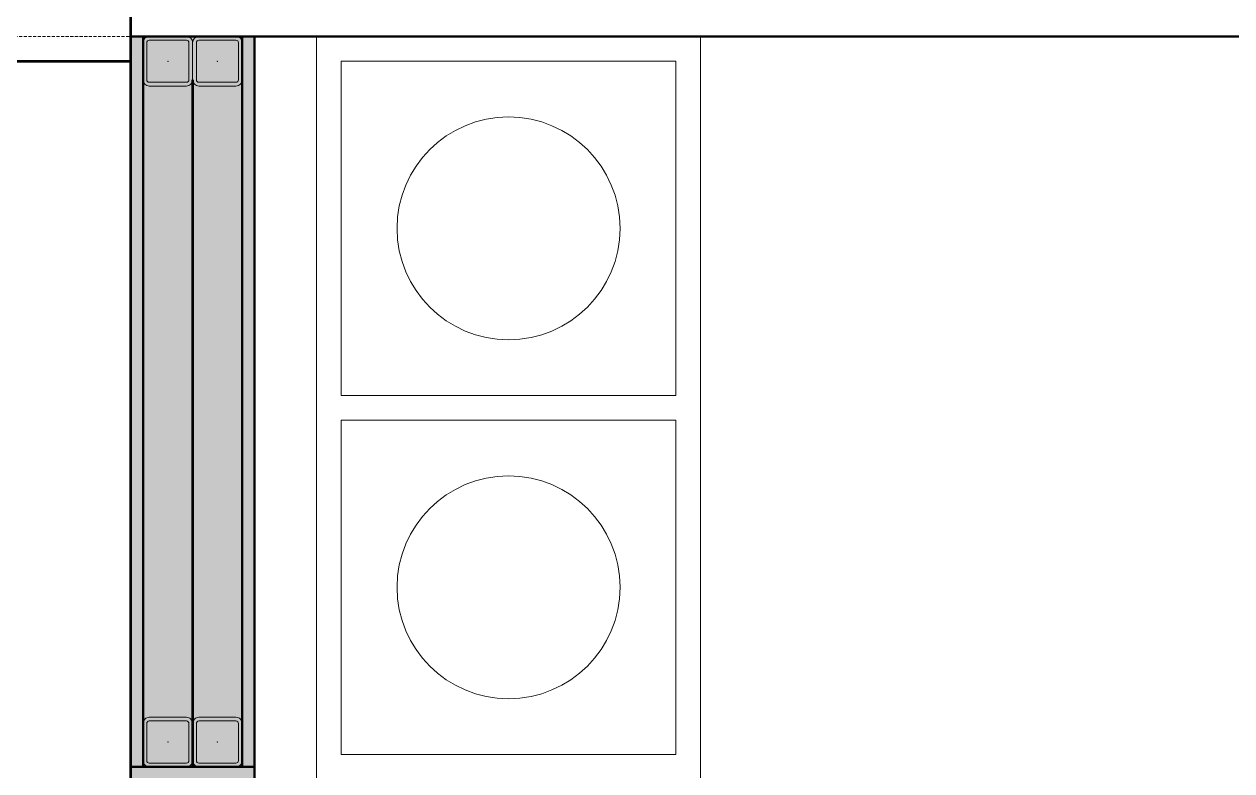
# Model space of a CAD drawing. Extents: x -1457 to 23780, y -2071 to 4205.
# Drawn here: x 8094.4 to 8191.9, y 2743.7 to 2804 of the extents above; entities that cross this region are included whole.
import ezdxf

# ---------------------------------------------------------------- set-up
doc = ezdxf.new("R2010")
doc.units = 0
doc.header["$MEASUREMENT"] = 0
doc.linetypes.add('HIDDEN', pattern=[0.375, 0.25, -0.125])
doc.layers.get('0').update_dxf_attribs({"color": 9, "lineweight": 9})
doc.layers.add('M-TEFRIS2-015', color=129, linetype='Continuous', lineweight=9)

# ---------------------------------------------------------------- blocks, each defined once
blk = doc.blocks.new('m-mu-ocak01-p')
for points in [[(-16.5, 5), (-16.5, 65), (14.5, 65), (14.5, 5)], [(12.5, 36), (12.5, 63), (-14.5, 63), (-14.5, 36)], [(12.5, 34), (12.5, 7), (-14.5, 7), (-14.5, 34)]]:
    blk.add_lwpolyline(points, close=True)
for centre in [(-1, 49.5), (-1, 20.5)]:
    blk.add_circle(centre, 9)
blk.add_point((-1, 0))
blk = doc.blocks.new('Prf-40x40')
for points in [[(1.5, -2), (-1.5, -2, -0.414214), (-2, -1.5), (-2, 1.5, -0.414214), (-1.5, 2), (1.5, 2, -0.414214), (2, 1.5), (2, -1.5, -0.414214)], [(1.5, -1.7), (-1.5, -1.7, -0.414214), (-1.7, -1.5), (-1.7, 1.5, -0.414214), (-1.5, 1.7), (1.5, 1.7, -0.414214), (1.7, 1.5), (1.7, -1.5, -0.414214)]]:
    blk.add_lwpolyline(points, format="xyb", close=True)
blk.add_point((0, 0))

msp = doc.modelspace()

# ---------------------------------------------------------------- hatches: boundary and pattern name
at = {"layer": 'M-TEFRIS2-015', "linetype": 'HIDDEN', "lineweight": 0}
h = msp.add_hatch(color=256, dxfattribs=at)
h.dxf.hatch_style = 1
h.paths.add_polyline_path([(8113, 2743), (8103, 2743), (8103, 2803), (8113, 2803)])

# ---------------------------------------------------------------- linework, layer by layer
for p, q in [((7909.5, 2803), (8525.5, 2803)), ((8113, 2743), (8113, 2803)), ((8113, 2803), (8525.5, 2803))]:
    msp.add_line(p, q, dxfattribs=at)
at = {"layer": 'M-TEFRIS2-015', "linetype": 'HIDDEN', "lineweight": 0, "const_width": 0.2}
for points in [[(8525.5, 2803), (8103, 2803), (8103, 2820.225)], [(7982, 2803), (7982, 2801), (8103, 2801), (8103, 2803)], [(8104, 2744), (8104, 2803), (8112, 2803), (8112, 2744)], [(8108, 2744), (8108, 2799.5)], [(8103, 2744), (8113, 2744)]]:
    msp.add_lwpolyline(points, dxfattribs=at)
msp.add_lwpolyline([(8113, 2743), (8103, 2743), (8103, 2803), (8113, 2803)], close=True, dxfattribs=at)

# ---------------------------------------------------------------- block references
at = {"layer": 'M-TEFRIS2-015', "linetype": 'HIDDEN', "lineweight": 0, "xscale": -1, "rotation": 180}
msp.add_blockref('m-mu-ocak01-p', (8134.5, 2808), dxfattribs=at)
at = {"layer": 'M-TEFRIS2-015', "linetype": 'HIDDEN', "lineweight": 0, "xscale": -1}
for p in [(8106, 2801), (8110, 2801), (8106, 2746), (8110, 2746)]:
    msp.add_blockref('Prf-40x40', p, dxfattribs=at)

doc.saveas('drawing.dxf')
